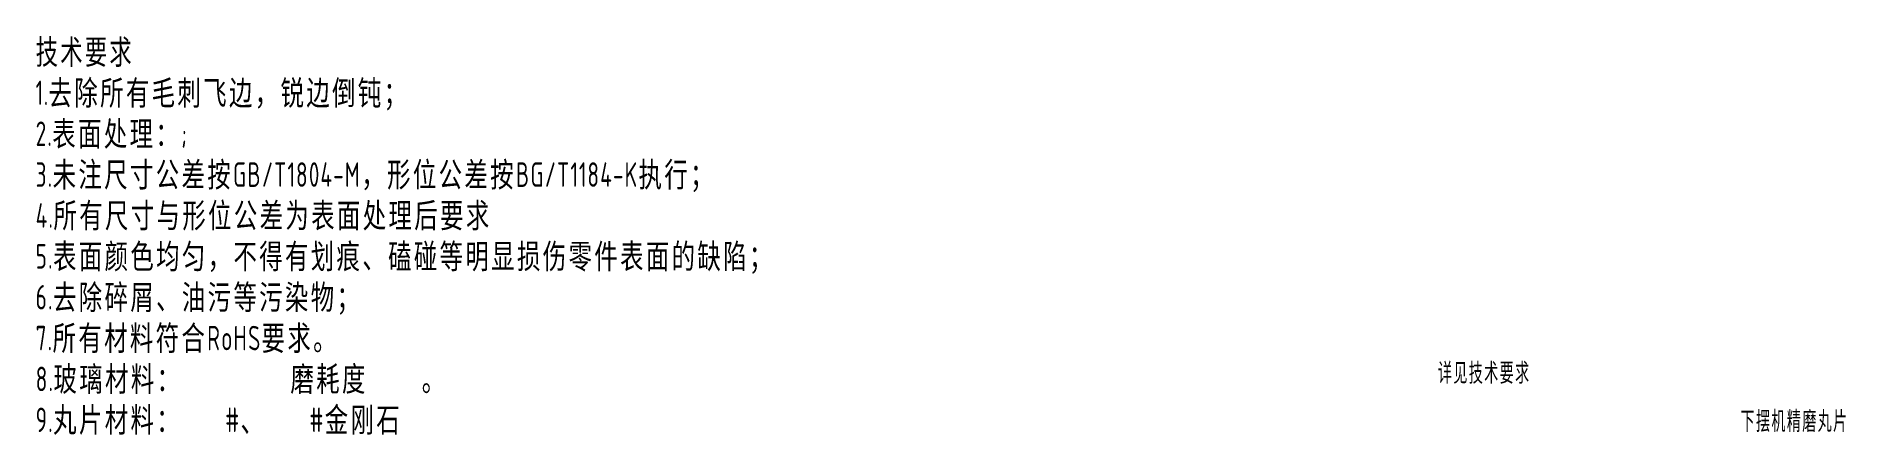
# Model space of a CAD drawing. Header units: millimetres. Extents: x 24 to 282, y 28 to 85.
import ezdxf

# ---------------------------------------------------------------- set-up
doc = ezdxf.new("R2010")
doc.units = ezdxf.units.MM
doc.header["$LTSCALE"] = 0.1
doc.layers.add('1轮廓实线层', color=7, linetype='Continuous', lineweight=40)
doc.layers.add('尺寸线层', color=145, linetype='Continuous', lineweight=18)
doc.styles.add('ZQ标准', font='geniso.shx', dxfattribs={"width": 0.667, "bigfont": 'hztxt.shx'})

msp = doc.modelspace()

# ---------------------------------------------------------------- texts
at = {"layer": '1轮廓实线层', "color": 3, "insert": (23.93, 84.4), "char_height": 3.5, "width": 107.0937, "attachment_point": 1, "style": 'ZQ标准'}
msp.add_mtext('{\\fSimSun|b0|i0|c134|p2;\\T1.1;技术要求\\P\\Fgeniso,hztxt|c0;1.\\fSimSun|b0|i0|c134|p2;\\W0.7;去除所有毛刺飞边，锐边倒钝；\\P\\Fgeniso,hztxt|c0;2.\\fSimSun|b0|i0|c134|p2;表面处理：\\Fgeniso,hztxt|c0;\\C6;;\\P3.\\fSimSun|b0|i0|c134|p2;未注尺寸公差按\\Fgeniso,hztxt|c0;GB/T1804-M\\fSimSun|b0|i0|c134|p2;，形位公差按\\Fgeniso,hztxt|c0;BG/T1184-K\\fSimSun|b0|i0|c134|p2;执行；\\P\\Fgeniso,hztxt|c0;\\C3;4.\\fSimSun|b0|i0|c134|p2;所有尺寸与形位公差为表面处理后要求\\P\\Fgeniso,hztxt|c0;5.\\fSimSun|b0|i0|c134|p2;表面颜色均匀，不得有划痕、磕碰等明显损伤零件表面的缺陷；\\P\\Fgeniso,hztxt|c0;6.\\fSimSun|b0|i0|c134|p2;去除碎屑、油污等污染物；\\P\\Fgeniso,hztxt|c0;\\C1;7.\\fSimSun|b0|i0|c134|p2;\\C2;所有材料符合\\Fgeniso,hztxt|c0;RoHS\\fSimSun|b0|i0|c134|p2;要求。\\P\\Fgeniso,hztxt|c0;8.\\fSimSun|b0|i0|c134|p2;玻璃材料：\\Fgeniso,hztxt|c134;          \\fSimSun|b0|i0|c134|p2;磨耗度\\Fgeniso,hztxt|c134;     \\fSimSun|b0|i0|c134|p2;。\\P\\Fgeniso,hztxt|c0;9.\\fSimSun|b0|i0|c134|p2;丸片材料：\\Fgeniso,hztxt|c134;    \\Fgeniso,hztxt|c0;#\\fSimSun|b0|i0|c134|p2;、\\Fgeniso,hztxt|c134;    \\Fgeniso,hztxt|c0;#\\fSimSun|b0|i0|c134|p2;金刚石}', dxfattribs=at)
at = {"layer": '尺寸线层', "color": 6, "char_height": 3, "attachment_point": 5, "line_spacing_factor": 0.89982, "style": 'ZQ标准'}
for s, insert, width in [('\\T1.1;详见技术要求', (230.53, 36.78), 36.7543), ('\\T1.1;下摆机精磨丸片', (274.79, 29.89), 29.3751)]:
    msp.add_mtext(s, dxfattribs=dict(at, insert=insert, width=width))

doc.saveas('drawing.dxf')
